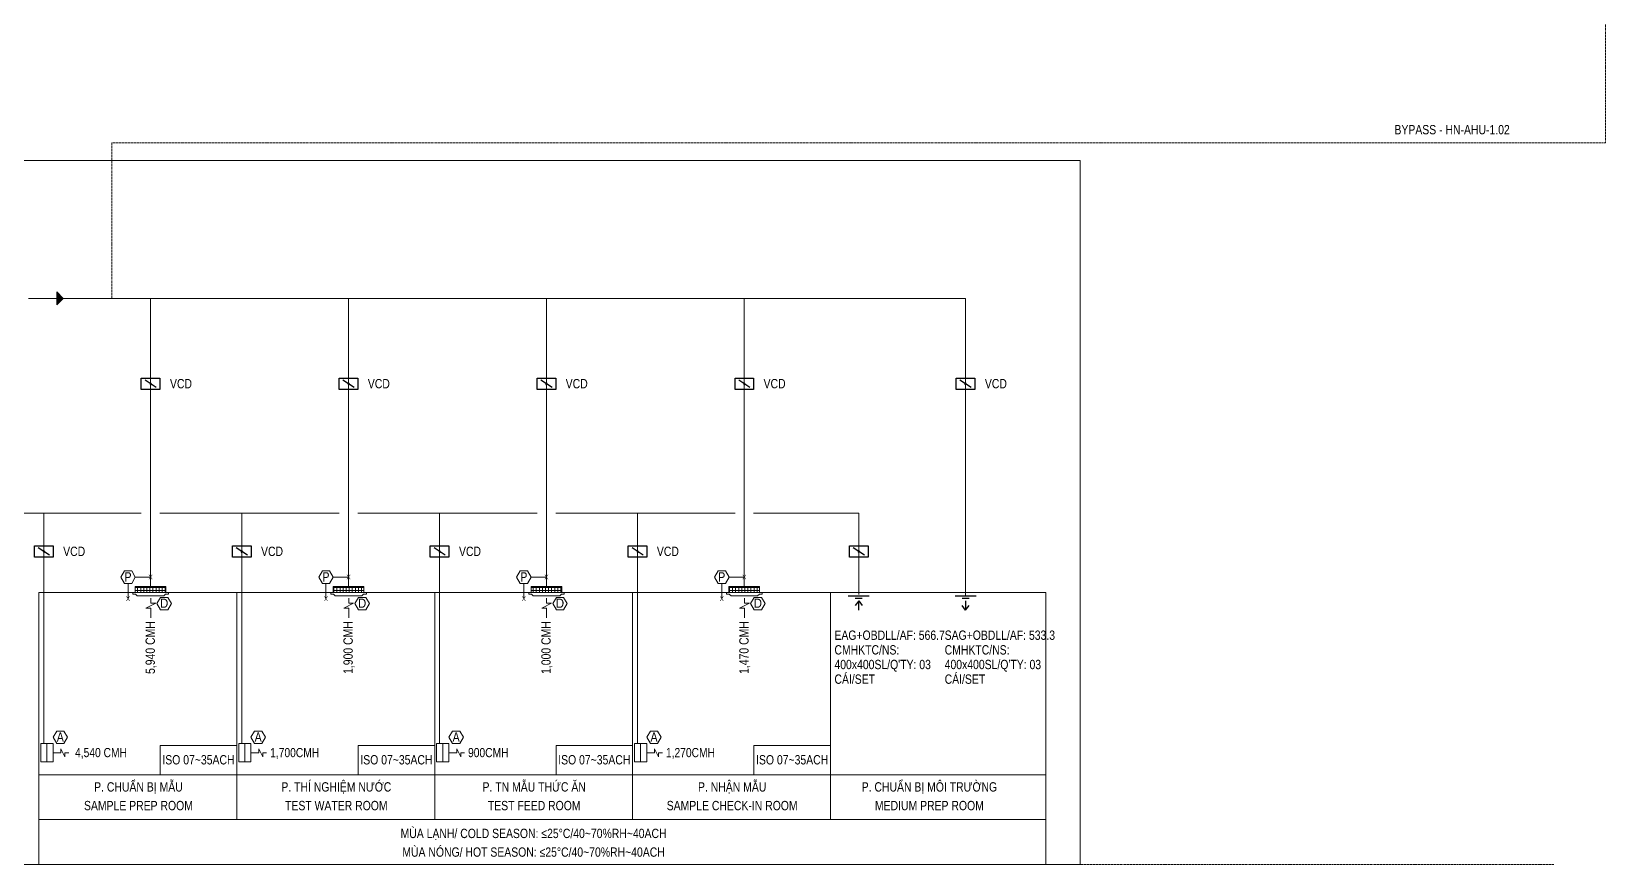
# Model space of a CAD drawing. Header units: millimetres. Extents: x -6903 to 29782, y 0 to 21062.
# Drawn here: x 9355 to 29265, y 0 to 10531 of the extents above; entities that cross this region are included whole.
import ezdxf

# ---------------------------------------------------------------- set-up
doc = ezdxf.new("R2010")
doc.units = ezdxf.units.MM
doc.linetypes.add('IMPORT-DASHED _2_', pattern=[19.05, 12.7, -6.35])
for name, color, linetype, lineweight, true_color in [('2DL_SYM_i', 7, 'Continuous', 25, 0xffdf7f), ('AC_RA', 7, 'Continuous', 5, 0xa57c52), ('AC_SA', 7, 'Continuous', 5, 0x67a552), ('GAS PIPE', 1, 'Continuous', 5, 0xff0000), ('SGSHP_01-24-DW-AC-00-109-Rev_00-SCHEMATIC DIAGRAM DUCTING OF AHU _ PAU SYSTEM FOR H_N LAB_dwg _2_', 7, 'Continuous', 5, 0x767676), ('TX-CO_', 2, 'Continuous', 5, 0xffff00)]:
    doc.layers.add(name, color=color, linetype=linetype, lineweight=lineweight, true_color=true_color)
for name, color, linetype, lineweight in [('AC_TEXT', 7, 'Continuous', 5), ('LU_AB_SYM', 7, 'Continuous', 9), ('TEXT', 7, 'Continuous', 25)]:
    doc.layers.add(name, color=color, linetype=linetype, lineweight=lineweight)
doc.styles.add('Arial', font='arial.ttf', dxfattribs={"width": 0.8, "height": 253.968254})
doc.styles.add('Arial_1', font='arial.ttf', dxfattribs={"width": 0.9, "height": 125})
doc.styles.add('Arial_2', font='arial.ttf', dxfattribs={"width": 0.8, "height": 118})
doc.styles.add('Arial_5', font='arial.ttf', dxfattribs={"width": 0.8, "height": 116.15625})
doc.styles.add('Arial_6', font='arial.ttf', dxfattribs={"width": 0.9, "height": 116.15625})

# ---------------------------------------------------------------- blocks, each defined once
blk = doc.blocks.new('SGSHP_01-24-DW-AC-00-109-Rev_00-SCHEMATIC DIAGRAM DUCTING OF AHU _ PAU SYSTEM FOR H_N LAB_dwg_2DLSD031-3196325-SƠ ĐỒ NGUYÊN LÝ HỆ THỐNG AHU')
at = {"layer": '2DL_SYM_i'}
blk.add_line((-0.4, -0.6), (0.4, 0.6), dxfattribs=at)
at = {"layer": '2DL_SYM_i', "flags": 128}
for points in [[(-0.6, 1), (0.6, 1), (0.6, -1), (-0.6, -1)], [(-0.6, 1), (0.6, 1), (0.6, -1), (-0.6, -1)], [(0.06, 0), (0.06, 0.02), (0.06, 0.03), (0.05, 0.05), (0.03, 0.06), (0.02, 0.06), (0, 0.06), (-0.02, 0.06), (-0.03, 0.06), (-0.05, 0.05), (-0.06, 0.03), (-0.06, 0.02), (-0.06, 0), (-0.06, -0.02), (-0.06, -0.03), (-0.05, -0.05), (-0.03, -0.06), (-0.02, -0.06), (0, -0.06), (0.02, -0.06), (0.03, -0.06), (0.05, -0.05), (0.06, -0.03), (0.06, -0.02)]]:
    blk.add_lwpolyline(points, close=True, dxfattribs=at)
blk = doc.blocks.new('SGSHP_01-24-DW-AC-00-109-Rev_00-SCHEMATIC DIAGRAM DUCTING OF AHU _ PAU SYSTEM FOR H_N LAB_dwg_ATT-3196327-SƠ ĐỒ NGUYÊN LÝ HỆ THỐNG AHU')
at = {"layer": 'AC_RA', "flags": 128}
blk.add_lwpolyline([(198, 0), (99, 171), (-99, 171), (-198, 0), (-99, -171), (99, -171)], close=True, dxfattribs=at)
blk = doc.blocks.new('SGSHP_01-24-DW-AC-00-109-Rev_00-SCHEMATIC DIAGRAM DUCTING OF AHU _ PAU SYSTEM FOR H_N LAB_dwg_HOI CHAN-3196328-SƠ ĐỒ NGUYÊN LÝ HỆ THỐNG AHU')
at = {"layer": 'AC_RA', "flags": 128}
for points in [[(0, 0), (167, 0), (167, 501), (0, 501)], [(167, 0), (334, 0), (334, 501), (167, 501)]]:
    blk.add_lwpolyline(points, close=True, dxfattribs=at)
blk.add_lwpolyline([(761, 250), (655, 250), (655, 144), (548, 357), (548, 250), (441, 250), (334, 250)], dxfattribs=at)
blk.add_blockref('SGSHP_01-24-DW-AC-00-109-Rev_00-SCHEMATIC DIAGRAM DUCTING OF AHU _ PAU SYSTEM FOR H_N LAB_dwg_ATT-3196327-SƠ ĐỒ NGUYÊN LÝ HỆ THỐNG AHU', (531, 672))
at = {"layer": 'TEXT', "insert": (531, 809), "char_height": 254, "width": 220.76, "attachment_point": 2, "line_spacing_factor": 0.941778, "style": 'Arial'}
blk.add_mtext('A', dxfattribs=at)
blk = doc.blocks.new('SGSHP_01-24-DW-AC-00-109-Rev_00-SCHEMATIC DIAGRAM DUCTING OF AHU _ PAU SYSTEM FOR H_N LAB_dwg_FILTER-3196329-SƠ ĐỒ NGUYÊN LÝ HỆ THỐNG AHU')
at = {"layer": 'AC_SA', "true_color": 0x808080}
h = blk.add_hatch(dxfattribs=at)
h.set_pattern_fill('FP_1', color=8, style=0, pattern_type=2)
h.set_pattern_definition([(0, (14085.954, -165209.64), (0, 50), []), (90, (14085.954, -165209.64), (-50, 3e-15), [])])
h.paths.add_polyline_path([(100, 250), (0, 250), (0, -250), (100, -250)])
at = {"layer": 'AC_SA', "flags": 128}
for points in [[(150, 217), (127, 245), (127, 290), (100, 290), (100, -290), (127, -290), (127, -245), (150, -217)], [(100, -250), (0, -250), (0, 250), (100, 250)]]:
    blk.add_lwpolyline(points, close=True, dxfattribs=at)
blk = doc.blocks.new('SGSHP_01-24-DW-AC-00-109-Rev_00-SCHEMATIC DIAGRAM DUCTING OF AHU _ PAU SYSTEM FOR H_N LAB_dwg_SAG H-3196330-SƠ ĐỒ NGUYÊN LÝ HỆ THỐNG AHU')
at = {"layer": 'AC_SA'}
blk.add_line((-615, 246), (-615, -171), dxfattribs=at)
at = {"layer": 'AC_SA', "flags": 128}
for points in [[(-417, 417), (-516, 246), (-714, 246), (-813, 417), (-714, 589), (-516, 589), (-417, 417), (0, 417)], [(5, -153), (5, -287), (138, -287), (-129, -420), (5, -420), (5, -554), (5, -688)]]:
    blk.add_lwpolyline(points, dxfattribs=at)
blk.add_lwpolyline([(566, -299), (467, -128), (269, -128), (170, -299), (269, -470), (467, -470)], close=True, dxfattribs=at)
at = {"xscale": 1.669647122500464, "yscale": 1.669647122500464, "zscale": 1.669647122500464, "rotation": 270}
blk.add_blockref('SGSHP_01-24-DW-AC-00-109-Rev_00-SCHEMATIC DIAGRAM DUCTING OF AHU _ PAU SYSTEM FOR H_N LAB_dwg_FILTER-3196329-SƠ ĐỒ NGUYÊN LÝ HỆ THỐNG AHU', (0, 167), dxfattribs=at)
at = {"layer": 'AC_SA', "char_height": 125, "width": 123.96, "attachment_point": 2, "line_spacing_factor": 0.941778, "style": 'Arial_1'}
for insert in [(0, 485), (-615, -104)]:
    blk.add_mtext('X', dxfattribs=dict(at, insert=insert))
at = {"layer": 'AC_TEXT', "color": 51, "true_color": 0xffff7f, "insert": (-615, 554), "char_height": 254, "width": 223.87, "attachment_point": 2, "line_spacing_factor": 0.941778, "style": 'Arial'}
blk.add_mtext('P', dxfattribs=at)
blk = doc.blocks.new('SGSHP_01-24-DW-AC-00-109-Rev_00-SCHEMATIC DIAGRAM DUCTING OF AHU _ PAU SYSTEM FOR H_N LAB_dwg_CPLS_391-3196334-SƠ ĐỒ NGUYÊN LÝ HỆ THỐNG AHU')
at = {"layer": '2DL_SYM_i'}
for p, q in [((0.45, 0), (-0.45, 0)), ((0.15, -0.1), (-0.15, -0.1)), ((0, -0.6), (-0.15, -0.4))]:
    blk.add_line(p, q, dxfattribs=at)
at = {"layer": '2DL_SYM_i', "flags": 128}
blk.add_lwpolyline([(0, -0.2), (0, -0.6), (0.15, -0.4)], dxfattribs=at)
blk = doc.blocks.new('SGSHP_01-24-DW-AC-00-109-Rev_00-SCHEMATIC DIAGRAM DUCTING OF AHU _ PAU SYSTEM FOR H_N LAB_dwg_2DLU_232-V1-SƠ ĐỒ NGUYÊN LÝ HỆ THỐNG AHU')
at = {"layer": 'LU_AB_SYM'}
for points in [[(-2, 2), (0, 0), (-2, -2)], [(-2, 2), (-2, -2), (0, 0)]]:
    blk.add_hatch(color=256, dxfattribs=at).paths.add_polyline_path(points)
for p, q in [((-2, 2), (0, 0)), ((-2, -2), (-2, 2)), ((-2, 2), (-2, -2)), ((0, 0), (-2, 2)), ((0, 0), (-2, -2)), ((-2, -2), (0, 0))]:
    blk.add_line(p, q, dxfattribs=at)
at = {"layer": 'LU_AB_SYM', "flags": 128}
blk.add_lwpolyline([(0, 0), (-2, 2), (-2, -2)], close=True, dxfattribs=at)
blk = doc.blocks.new('SGSHP_01-24-DW-AC-00-109-Rev_00-SCHEMATIC DIAGRAM DUCTING OF AHU _ PAU SYSTEM FOR H_N LAB_dwg _2_-3196323-SƠ ĐỒ NGUYÊN LÝ HỆ THỐNG AHU')
at = {"lineweight": 5}
for p, q in [((9448, 3437), (10668, 3437)), ((10668, 3437), (11056, 3437)), ((11952, 3437), (13172, 3437)), ((13172, 3437), (13559, 3437)), ((14455, 3437), (15675, 3437)), ((15675, 3437), (16063, 3437)), ((18178, 3437), (18566, 3437))]:
    blk.add_line(p, q, dxfattribs=at)
at = {"color": 8, "linetype": 'IMPORT-DASHED _2_', "lineweight": 5, "true_color": 0x808080}
blk.add_line((-1438, 0), (28612, 0), dxfattribs=at)
at = {"lineweight": 5, "flags": 128}
for points in [[(0, 8902), (22618, 8902), (22618, 0), (0, 0), (0, 8902)], [(11056, 3437), (11952, 3437), (11952, 1134), (9448, 1134), (9448, 3437)], [(13559, 3437), (14455, 3437), (14455, 1134), (11952, 1134), (11952, 3437)], [(18566, 3437), (19461, 3437), (19461, 1134), (16958, 1134), (16958, 3437), (16958, 1134), (14455, 1134), (14455, 3437)], [(16063, 3437), (16958, 3437), (18178, 3437)], [(14455, 1134), (14455, 567), (16958, 567), (16958, 1134), (19461, 1134), (19461, 567), (16958, 567), (16958, 1134), (14455, 1134)]]:
    blk.add_lwpolyline(points, dxfattribs=at)
for points in [[(19461, 3437), (22186, 3437), (22186, 1134), (19461, 1134)], [(9448, 1134), (11952, 1134), (11952, 567), (9448, 567)], [(11952, 1134), (14455, 1134), (14455, 567), (11952, 567)], [(19461, 1134), (22186, 1134), (22186, 567), (19461, 567)], [(9448, 567), (22186, 567), (22186, 0), (9448, 0)]]:
    blk.add_lwpolyline(points, close=True, dxfattribs=at)
at = {"color": 8, "lineweight": 5, "true_color": 0x808080, "flags": 128}
for points in [[(10983, 1506), (11952, 1506), (11952, 1134), (10983, 1134)], [(13487, 1506), (14455, 1506), (14455, 1134), (13487, 1134)], [(15990, 1506), (16958, 1506), (16958, 1134), (15990, 1134)], [(18493, 1506), (19461, 1506), (19461, 1134), (18493, 1134)]]:
    blk.add_lwpolyline(points, close=True, dxfattribs=at)
at = {"layer": '2DL_SYM_i'}
for p, q in [((19953, 3394), (19687, 3394)), ((19864, 3364), (19776, 3364)), ((19820, 3335), (19776, 3276))]:
    blk.add_line(p, q, dxfattribs=at)
at = {"layer": '2DL_SYM_i', "flags": 128}
blk.add_lwpolyline([(19820, 3217), (19820, 3335), (19864, 3276)], dxfattribs=at)
at = {"layer": 'AC_RA'}
for p, q in [((9512, 4442), (9512, 1529)), ((10980, 4442), (13248, 4442)), ((12015, 4442), (12015, 1529)), ((13484, 4442), (15751, 4442)), ((14518, 4442), (14518, 1529)), ((15987, 4442), (18254, 4442)), ((17022, 4442), (17022, 1529))]:
    blk.add_line(p, q, dxfattribs=at)
at = {"layer": 'AC_RA', "flags": 128}
for points in [[(1452, 7157), (1452, 4442), (10744, 4442)], [(18490, 4442), (19820, 4442), (19820, 3414)]]:
    blk.add_lwpolyline(points, dxfattribs=at)
at = {"layer": 'AC_SA', "flags": 128}
for points in [[(9316, 7157), (21170, 7157), (21170, 3394)], [(10862, 7157), (10862, 4105), (10862, 3515)], [(13366, 7157), (13366, 4105), (13366, 3515)], [(15869, 7157), (15869, 4105), (15869, 3515)], [(18372, 7157), (18372, 4105), (18372, 3515)]]:
    blk.add_lwpolyline(points, dxfattribs=at)
at = {"layer": 'GAS PIPE', "linetype": 'IMPORT-DASHED _2_', "flags": 128}
blk.add_lwpolyline([(10097, 18864), (10097, 20836), (29265, 20836), (29265, 9125), (10372, 9125), (10372, 7157)], dxfattribs=at)
at = {"extrusion": (0, 0, -1), "xscale": 40.45582801025012, "yscale": 40.45582801025012, "zscale": -40.45582801025012, "rotation": 180}
blk.add_blockref('SGSHP_01-24-DW-AC-00-109-Rev_00-SCHEMATIC DIAGRAM DUCTING OF AHU _ PAU SYSTEM FOR H_N LAB_dwg_2DLU_232-V1-SƠ ĐỒ NGUYÊN LÝ HỆ THỐNG AHU', (-9755, 7157), dxfattribs=at)
at = {"xscale": 118, "yscale": 118, "zscale": 118, "rotation": 90}
for p in [(10862, 6076), (13366, 6076), (15869, 6076), (18372, 6076), (21170, 6076), (9512, 3956), (12015, 3956), (14518, 3956), (17022, 3956), (19820, 3956)]:
    blk.add_blockref('SGSHP_01-24-DW-AC-00-109-Rev_00-SCHEMATIC DIAGRAM DUCTING OF AHU _ PAU SYSTEM FOR H_N LAB_dwg_2DLSD031-3196325-SƠ ĐỒ NGUYÊN LÝ HỆ THỐNG AHU', p, dxfattribs=at)
for name, p, xscale, yscale, zscale in [('SGSHP_01-24-DW-AC-00-109-Rev_00-SCHEMATIC DIAGRAM DUCTING OF AHU _ PAU SYSTEM FOR H_N LAB_dwg_SAG H-3196330-SƠ ĐỒ NGUYÊN LÝ HỆ THỐNG AHU', (10862, 3437), 0.464625, 0.464625, 0.464625), ('SGSHP_01-24-DW-AC-00-109-Rev_00-SCHEMATIC DIAGRAM DUCTING OF AHU _ PAU SYSTEM FOR H_N LAB_dwg_SAG H-3196330-SƠ ĐỒ NGUYÊN LÝ HỆ THỐNG AHU', (13366, 3437), 0.464625, 0.464625, 0.464625), ('SGSHP_01-24-DW-AC-00-109-Rev_00-SCHEMATIC DIAGRAM DUCTING OF AHU _ PAU SYSTEM FOR H_N LAB_dwg_SAG H-3196330-SƠ ĐỒ NGUYÊN LÝ HỆ THỐNG AHU', (15869, 3437), 0.464625, 0.464625, 0.464625), ('SGSHP_01-24-DW-AC-00-109-Rev_00-SCHEMATIC DIAGRAM DUCTING OF AHU _ PAU SYSTEM FOR H_N LAB_dwg_SAG H-3196330-SƠ ĐỒ NGUYÊN LÝ HỆ THỐNG AHU', (18372, 3437), 0.464625, 0.464625, 0.464625), ('SGSHP_01-24-DW-AC-00-109-Rev_00-SCHEMATIC DIAGRAM DUCTING OF AHU _ PAU SYSTEM FOR H_N LAB_dwg_CPLS_391-3196334-SƠ ĐỒ NGUYÊN LÝ HỆ THỐNG AHU', (21170, 3394), 295, 295, 295), ('SGSHP_01-24-DW-AC-00-109-Rev_00-SCHEMATIC DIAGRAM DUCTING OF AHU _ PAU SYSTEM FOR H_N LAB_dwg_HOI CHAN-3196328-SƠ ĐỒ NGUYÊN LÝ HỆ THỐNG AHU', (9473, 1296), 0.464625, 0.464625, 0.464625), ('SGSHP_01-24-DW-AC-00-109-Rev_00-SCHEMATIC DIAGRAM DUCTING OF AHU _ PAU SYSTEM FOR H_N LAB_dwg_HOI CHAN-3196328-SƠ ĐỒ NGUYÊN LÝ HỆ THỐNG AHU', (11976, 1296), 0.464625, 0.464625, 0.464625), ('SGSHP_01-24-DW-AC-00-109-Rev_00-SCHEMATIC DIAGRAM DUCTING OF AHU _ PAU SYSTEM FOR H_N LAB_dwg_HOI CHAN-3196328-SƠ ĐỒ NGUYÊN LÝ HỆ THỐNG AHU', (14480, 1296), 0.464625, 0.464625, 0.464625), ('SGSHP_01-24-DW-AC-00-109-Rev_00-SCHEMATIC DIAGRAM DUCTING OF AHU _ PAU SYSTEM FOR H_N LAB_dwg_HOI CHAN-3196328-SƠ ĐỒ NGUYÊN LÝ HỆ THỐNG AHU', (16983, 1296), 0.464625, 0.464625, 0.464625)]:
    blk.add_blockref(name, p, dxfattribs=dict(xscale=xscale, yscale=yscale, zscale=zscale))
at = {"lineweight": 5, "char_height": 118, "attachment_point": 2, "line_spacing_factor": 0.941778, "style": 'Arial_2'}
for s, insert, width in [('VCD', (11246, 6138), 329.38), ('VCD', (13749, 6138), 329.38), ('VCD', (16252, 6138), 329.38), ('VCD', (18755, 6138), 329.38), ('VCD', (21554, 6138), 329.38), ('VCD', (9895, 4018), 329.38), ('VCD', (12398, 4018), 329.38), ('VCD', (14902, 4018), 329.38), ('VCD', (17405, 4018), 329.38), ('ISO 07~35ACH', (11467, 1383), 1079.16), ('ISO 07~35ACH', (13971, 1383), 1079.16), ('ISO 07~35ACH', (16474, 1383), 1079.16), ('ISO 07~35ACH', (18977, 1383), 1079.16), ('P. CHU\\fArial|b0|i0|c254|p34|;\\W.8;ẨN BỊ MẪU', (10708, 1040), 1326.19), ('P. THÍ NGHI\\fArial|b0|i0|c254|p34|;\\W.8;ỆM NƯỚC', (13211, 1040), 1645.46), ('P. TN M\\fArial|b0|i0|c254|p34|;\\W.8;ẪU THỨC ĂN', (15714, 1040), 1545.78), ('P. NH\\fArial|b0|i0|c254|p34|;\\W.8;ẬN MẪU', (18218, 1040), 1022.81), ('P. CHU\\fArial|b0|i0|c254|p34|;\\W.8;ẨN BỊ MÔI TRƯỜNG', (20713, 1040), 2026.85), ('SAMPLE PREP ROOM', (10708, 804), 1629.57), ('TEST WATER ROOM', (13211, 804), 1534.22), ('TEST FEED ROOM', (15714, 804), 1386.87), ('SAMPLE CHECK-IN ROOM', (18218, 804), 1958.95), ('MEDIUM PREP ROOM', (20713, 804), 1629.57), ('MÙA L\\fArial|b0|i0|c254|p34|;\\W.8;ẠNH/ COLD SEASON: ≤25°C/40~70%RH~40ACH', (15706, 452), 3978.58), ('MÙA NÓNG/ HOT SEASON: ≤25°C/40~70%RH~40ACH', (15706, 216), 3926.57)]:
    blk.add_mtext(s, dxfattribs=dict(at, insert=insert, width=width))
at = {"layer": 'TEXT', "line_spacing_factor": 0.941778}
for s, insert, char_height, width, attachment_point, style in [('D', (11033, 3361), 116, 125.14, 2, 'Arial_6'), ('D', (13537, 3361), 116, 125.14, 2, 'Arial_6'), ('D', (16040, 3361), 116, 125.14, 2, 'Arial_6'), ('D', (18543, 3361), 116, 125.14, 2, 'Arial_6'), ('   4,540 CMH', (9798, 1473), 116.16, 904.45, 1, 'Arial_5'), ('  1,700CMH', (12302, 1473), 116.2, 819.12, 1, 'Arial_5'), ('  900CMH', (14805, 1473), 116.2, 691.13, 1, 'Arial_5'), ('  1,270CMH', (17308, 1473), 116.2, 819.12, 1, 'Arial_5')]:
    blk.add_mtext(s, dxfattribs=dict(at, insert=insert, char_height=char_height, width=width, attachment_point=attachment_point, style=style))
at = {"layer": 'TEXT', "char_height": 118, "width": 788.78, "attachment_point": 3, "rotation": 90, "line_spacing_factor": 0.941778, "style": 'Arial_2'}
for s, insert in [('5,940 CMH', (10798, 3076)), ('1,900 CMH', (13301, 3076)), ('1,000 CMH', (15804, 3076)), ('1,470 CMH', (18308, 3076))]:
    blk.add_mtext(s, dxfattribs=dict(at, insert=insert))
at = {"layer": 'TX-CO_', "color": 7, "char_height": 118, "attachment_point": 1, "line_spacing_factor": 0.941778, "style": 'Arial_2'}
for s, insert, width in [('BYPASS - HN-AHU-1.02', (26596, 9349), 1724.92), ("EAG+OBDLL/AF: 566.7 CMHKTC/NS: 400x400SL/Q'TY: 03 CÁI/SET", (19512, 2958), 1486.55), ("SAG+OBDLL/AF: 533.3 CMHKTC/NS: 400x400SL/Q'TY: 03 CÁI/SET", (20906, 2958), 1486.55)]:
    blk.add_mtext(s, dxfattribs=dict(at, insert=insert, width=width))

msp = doc.modelspace()

# ---------------------------------------------------------------- block references
at = {"layer": 'SGSHP_01-24-DW-AC-00-109-Rev_00-SCHEMATIC DIAGRAM DUCTING OF AHU _ PAU SYSTEM FOR H_N LAB_dwg _2_', "color": 7}
msp.add_blockref('SGSHP_01-24-DW-AC-00-109-Rev_00-SCHEMATIC DIAGRAM DUCTING OF AHU _ PAU SYSTEM FOR H_N LAB_dwg _2_-3196323-SƠ ĐỒ NGUYÊN LÝ HỆ THỐNG AHU', (0, 0), dxfattribs=at)

doc.saveas('drawing.dxf')
